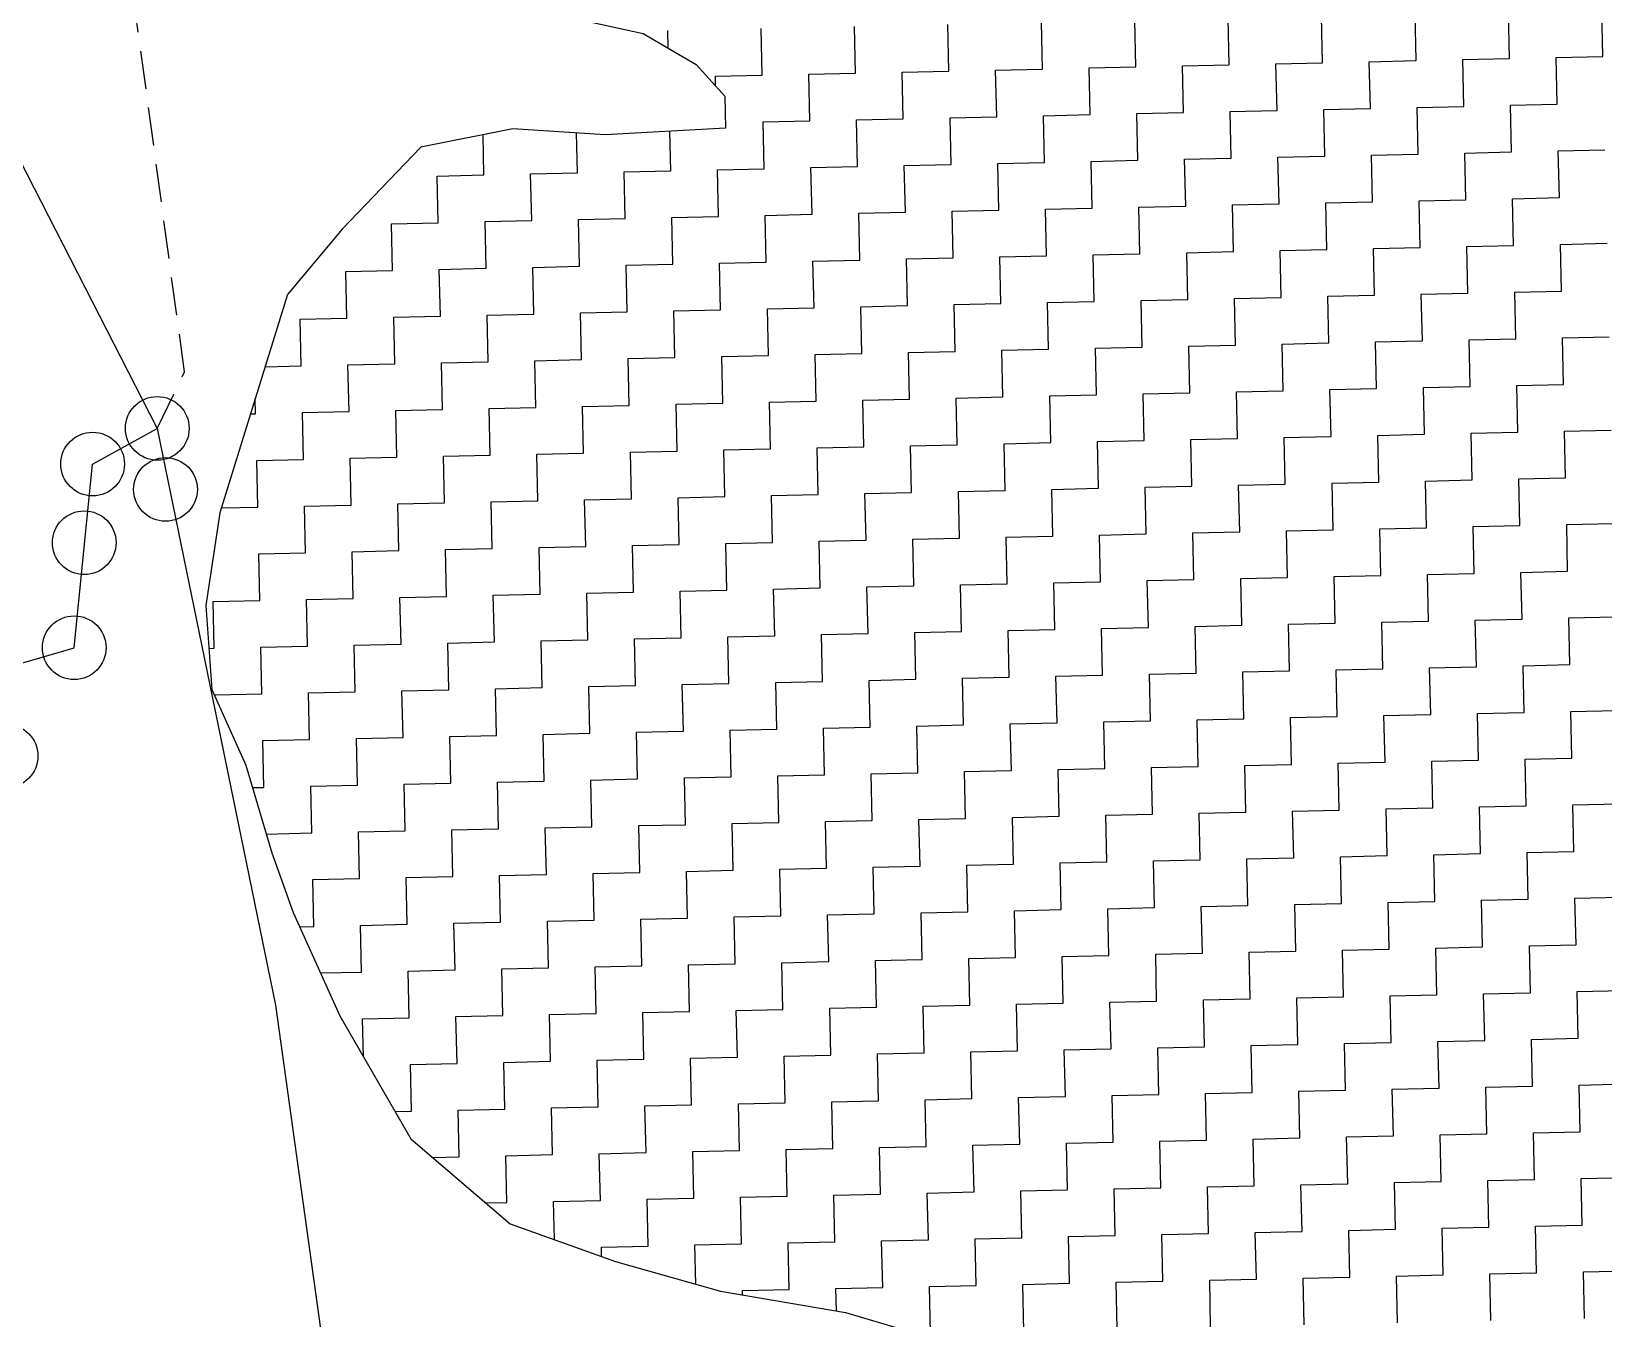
# Model space of a CAD drawing. Header units: metres. Extents: x 281463 to 283423, y 2096851 to 2099007.
# Drawn here: x 282361.3 to 282567.7, y 2097472.9 to 2097641.9 of the extents above; entities that cross this region are included whole.
import ezdxf

# ---------------------------------------------------------------- set-up
doc = ezdxf.new("R2010")
doc.units = ezdxf.units.M
doc.linetypes.add('DASHED', pattern=[0.75, 0.5, -0.25])
for name, color, linetype in [('LINE_FOOTPATH', 1, 'DASHED'), ('POLY_HATCH', 12, 'Continuous'), ('POLY_PARCEL', 6, 'Continuous')]:
    doc.layers.add(name, color=color, linetype=linetype)

msp = doc.modelspace()

# ---------------------------------------------------------------- linework, layer by layer
for centre in [(282377.83, 2097589.77), (282369.34, 2097585.08), (282378.91, 2097581.75), (282368.24, 2097574.75), (282366.93, 2097560.97), (282357.98, 2097546.74)]:
    msp.add_circle(centre, 4.18)
at = {"layer": 'LINE_FOOTPATH', "ltscale": 10}
for p, q in [((282381.4, 2097597.2), (282373.75, 2097653.52)), ((282377.83, 2097589.77), (282381.4, 2097597.2))]:
    msp.add_line(p, q, dxfattribs=at)
at = {"layer": 'POLY_HATCH'}
for p, q in [((282422.01, 2097645.9), (282441.62, 2097641.6)), ((282441.62, 2097641.6), (282448.57, 2097637.54)), ((282448.57, 2097637.54), (282452.35, 2097633.4)), ((282452.35, 2097633.4), (282452.45, 2097629.19)), ((282424.49, 2097629.09), (282412.42, 2097626.71)), ((282436.64, 2097628.31), (282424.49, 2097629.09)), ((282452.45, 2097629.19), (282436.64, 2097628.31)), ((282412.42, 2097626.71), (282402.11, 2097615.94)), ((282402.11, 2097615.94), (282394.92, 2097607.34)), ((282394.92, 2097607.34), (282386.06, 2097578.68)), ((282386.06, 2097578.68), (282384.22, 2097566.52)), ((282384.22, 2097566.52), (282385, 2097555.46)), ((282385, 2097555.46), (282389.44, 2097545.55)), ((282389.44, 2097545.55), (282392.86, 2097534.03)), ((282392.86, 2097534.03), (282395.67, 2097526.18)), ((282395.67, 2097526.18), (282401.78, 2097512.61)), ((282401.78, 2097512.61), (282411.11, 2097496.48)), ((282411.11, 2097496.48), (282424.16, 2097485.34)), ((282424.16, 2097485.34), (282437.98, 2097480.38)), ((282437.98, 2097480.38), (282451.78, 2097476.47)), ((282451.78, 2097476.47), (282468.19, 2097473.67)), ((282468.19, 2097473.67), (282481.47, 2097469.75))]:
    msp.add_line(p, q, dxfattribs=at)
at = {"layer": 'POLY_HATCH', "linetype": 'Continuous'}
for p, q in [((282506.3, 2097637.23), (282506.16, 2097643.36)), ((282518.57, 2097637.5), (282518.43, 2097643.63)), ((282530.83, 2097637.77), (282530.69, 2097643.91)), ((282543.1, 2097638.05), (282542.96, 2097644.18)), ((282555.36, 2097638.32), (282555.23, 2097644.45)), ((282567.63, 2097638.6), (282567.49, 2097644.73)), ((282444.89, 2097639.69), (282444.84, 2097641.99)), ((282457.24, 2097636.13), (282457.1, 2097642.26)), ((282469.51, 2097636.4), (282469.37, 2097642.54)), ((282481.77, 2097636.68), (282481.63, 2097642.81)), ((282494.04, 2097636.95), (282493.9, 2097643.08)), ((282500.17, 2097637.09), (282506.3, 2097637.23)), ((282512.43, 2097637.36), (282518.57, 2097637.5)), ((282512.57, 2097631.23), (282512.43, 2097637.36)), ((282524.7, 2097637.64), (282530.83, 2097637.77)), ((282524.84, 2097631.5), (282524.7, 2097637.64)), ((282536.96, 2097637.91), (282543.1, 2097638.05)), ((282537.1, 2097631.78), (282536.96, 2097637.91)), ((282549.23, 2097638.18), (282555.36, 2097638.32)), ((282549.37, 2097632.05), (282549.23, 2097638.18)), ((282561.49, 2097638.46), (282567.63, 2097638.6)), ((282561.63, 2097632.33), (282561.49, 2097638.46)), ((282451.11, 2097635.99), (282457.24, 2097636.13)), ((282451.14, 2097634.73), (282451.11, 2097635.99)), ((282463.37, 2097636.27), (282469.51, 2097636.4)), ((282463.51, 2097630.13), (282463.37, 2097636.27)), ((282475.64, 2097636.54), (282481.77, 2097636.68)), ((282475.78, 2097630.41), (282475.64, 2097636.54)), ((282487.9, 2097636.81), (282494.04, 2097636.95)), ((282488.04, 2097630.68), (282487.9, 2097636.81)), ((282500.31, 2097630.96), (282500.17, 2097637.09)), ((282494.17, 2097630.82), (282500.31, 2097630.96)), ((282506.44, 2097631.09), (282512.57, 2097631.23)), ((282506.58, 2097624.96), (282506.44, 2097631.09)), ((282518.7, 2097631.37), (282524.84, 2097631.5)), ((282518.84, 2097625.23), (282518.7, 2097631.37)), ((282530.97, 2097631.64), (282537.1, 2097631.78)), ((282531.11, 2097625.51), (282530.97, 2097631.64)), ((282543.23, 2097631.91), (282549.37, 2097632.05)), ((282543.37, 2097625.78), (282543.23, 2097631.91)), ((282555.5, 2097632.19), (282561.63, 2097632.33)), ((282555.64, 2097626.06), (282555.5, 2097632.19)), ((282457.38, 2097630), (282463.51, 2097630.13)), ((282457.52, 2097623.86), (282457.38, 2097630)), ((282469.64, 2097630.27), (282475.78, 2097630.41)), ((282469.78, 2097624.14), (282469.64, 2097630.27)), ((282481.91, 2097630.54), (282488.04, 2097630.68)), ((282482.05, 2097624.41), (282481.91, 2097630.54)), ((282494.31, 2097624.69), (282494.17, 2097630.82)), ((282420.72, 2097623.04), (282420.6, 2097628.32)), ((282432.99, 2097623.32), (282432.87, 2097628.55)), ((282445.25, 2097623.59), (282445.13, 2097628.78)), ((282500.44, 2097624.82), (282506.58, 2097624.96)), ((282500.58, 2097618.69), (282500.44, 2097624.82)), ((282512.71, 2097625.1), (282518.84, 2097625.23)), ((282512.85, 2097618.96), (282512.71, 2097625.1)), ((282524.97, 2097625.37), (282531.11, 2097625.51)), ((282525.11, 2097619.24), (282524.97, 2097625.37)), ((282537.24, 2097625.65), (282543.37, 2097625.78)), ((282537.38, 2097619.51), (282537.24, 2097625.65)), ((282549.5, 2097625.92), (282555.64, 2097626.06)), ((282549.64, 2097619.79), (282549.5, 2097625.92)), ((282561.77, 2097626.19), (282567.9, 2097626.33)), ((282561.91, 2097620.06), (282561.77, 2097626.19)), ((282414.59, 2097622.9), (282420.72, 2097623.04)), ((282414.72, 2097616.77), (282414.59, 2097622.9)), ((282426.85, 2097623.18), (282432.99, 2097623.32)), ((282426.99, 2097617.05), (282426.85, 2097623.18)), ((282439.12, 2097623.45), (282445.25, 2097623.59)), ((282439.26, 2097617.32), (282439.12, 2097623.45)), ((282451.38, 2097623.73), (282457.52, 2097623.86)), ((282451.52, 2097617.59), (282451.38, 2097623.73)), ((282463.65, 2097624), (282469.78, 2097624.14)), ((282463.79, 2097617.87), (282463.65, 2097624)), ((282475.91, 2097624.27), (282482.05, 2097624.41)), ((282476.05, 2097618.14), (282475.91, 2097624.27)), ((282488.18, 2097624.55), (282494.31, 2097624.69)), ((282488.32, 2097618.42), (282488.18, 2097624.55)), ((282494.45, 2097618.55), (282500.58, 2097618.69)), ((282506.71, 2097618.83), (282512.85, 2097618.96)), ((282506.85, 2097612.69), (282506.71, 2097618.83)), ((282518.98, 2097619.1), (282525.11, 2097619.24)), ((282519.12, 2097612.97), (282518.98, 2097619.1)), ((282531.24, 2097619.38), (282537.38, 2097619.51)), ((282531.38, 2097613.24), (282531.24, 2097619.38)), ((282543.51, 2097619.65), (282549.64, 2097619.79)), ((282543.65, 2097613.52), (282543.51, 2097619.65)), ((282555.77, 2097619.92), (282561.91, 2097620.06)), ((282555.91, 2097613.79), (282555.77, 2097619.92)), ((282408.59, 2097616.63), (282414.72, 2097616.77)), ((282408.73, 2097610.5), (282408.59, 2097616.63)), ((282420.86, 2097616.91), (282426.99, 2097617.05)), ((282420.99, 2097610.78), (282420.86, 2097616.91)), ((282433.12, 2097617.18), (282439.26, 2097617.32)), ((282433.26, 2097611.05), (282433.12, 2097617.18)), ((282445.39, 2097617.46), (282451.52, 2097617.59)), ((282445.52, 2097611.32), (282445.39, 2097617.46)), ((282457.65, 2097617.73), (282463.79, 2097617.87)), ((282457.79, 2097611.6), (282457.65, 2097617.73)), ((282469.92, 2097618.01), (282476.05, 2097618.14)), ((282470.05, 2097611.87), (282469.92, 2097618.01)), ((282482.18, 2097618.28), (282488.32, 2097618.42)), ((282482.32, 2097612.15), (282482.18, 2097618.28)), ((282494.58, 2097612.42), (282494.45, 2097618.55)), ((282488.45, 2097612.28), (282494.58, 2097612.42)), ((282500.72, 2097612.56), (282506.85, 2097612.69)), ((282500.85, 2097606.43), (282500.72, 2097612.56)), ((282512.98, 2097612.83), (282519.12, 2097612.97)), ((282513.12, 2097606.7), (282512.98, 2097612.83)), ((282525.25, 2097613.11), (282531.38, 2097613.24)), ((282525.38, 2097606.97), (282525.25, 2097613.11)), ((282537.51, 2097613.38), (282543.65, 2097613.52)), ((282537.65, 2097607.25), (282537.51, 2097613.38)), ((282549.78, 2097613.65), (282555.91, 2097613.79)), ((282549.91, 2097607.52), (282549.78, 2097613.65)), ((282562.04, 2097613.93), (282568.18, 2097614.07)), ((282562.18, 2097607.8), (282562.04, 2097613.93)), ((282402.6, 2097610.37), (282408.73, 2097610.5)), ((282402.73, 2097604.23), (282402.6, 2097610.37)), ((282414.86, 2097610.64), (282420.99, 2097610.78)), ((282415, 2097604.51), (282414.86, 2097610.64)), ((282427.13, 2097610.91), (282433.26, 2097611.05)), ((282427.26, 2097604.78), (282427.13, 2097610.91)), ((282439.39, 2097611.19), (282445.52, 2097611.32)), ((282439.53, 2097605.06), (282439.39, 2097611.19)), ((282451.66, 2097611.46), (282457.79, 2097611.6)), ((282451.79, 2097605.33), (282451.66, 2097611.46)), ((282463.92, 2097611.74), (282470.05, 2097611.87)), ((282464.06, 2097605.6), (282463.92, 2097611.74)), ((282476.19, 2097612.01), (282482.32, 2097612.15)), ((282476.32, 2097605.88), (282476.19, 2097612.01)), ((282488.59, 2097606.15), (282488.45, 2097612.28)), ((282494.72, 2097606.29), (282500.85, 2097606.43)), ((282494.86, 2097600.16), (282494.72, 2097606.29)), ((282506.99, 2097606.56), (282513.12, 2097606.7)), ((282507.12, 2097600.43), (282506.99, 2097606.56)), ((282519.25, 2097606.84), (282525.38, 2097606.97)), ((282519.39, 2097600.7), (282519.25, 2097606.84)), ((282531.52, 2097607.11), (282537.65, 2097607.25)), ((282531.65, 2097600.98), (282531.52, 2097607.11)), ((282543.78, 2097607.38), (282549.91, 2097607.52)), ((282543.92, 2097601.25), (282543.78, 2097607.38)), ((282556.05, 2097607.66), (282562.18, 2097607.8)), ((282556.18, 2097601.53), (282556.05, 2097607.66)), ((282396.6, 2097604.1), (282402.73, 2097604.23)), ((282408.87, 2097604.37), (282415, 2097604.51)), ((282409, 2097598.24), (282408.87, 2097604.37)), ((282421.13, 2097604.64), (282427.26, 2097604.78)), ((282421.27, 2097598.51), (282421.13, 2097604.64)), ((282433.4, 2097604.92), (282439.53, 2097605.06)), ((282433.53, 2097598.79), (282433.4, 2097604.92)), ((282445.66, 2097605.19), (282451.79, 2097605.33)), ((282445.8, 2097599.06), (282445.66, 2097605.19)), ((282457.93, 2097605.47), (282464.06, 2097605.6)), ((282458.06, 2097599.33), (282457.93, 2097605.47)), ((282470.19, 2097605.74), (282476.32, 2097605.88)), ((282470.33, 2097599.61), (282470.19, 2097605.74)), ((282482.46, 2097606.01), (282488.59, 2097606.15)), ((282482.59, 2097599.88), (282482.46, 2097606.01)), ((282396.74, 2097597.96), (282396.6, 2097604.1)), ((282488.73, 2097600.02), (282494.86, 2097600.16)), ((282488.86, 2097593.89), (282488.73, 2097600.02)), ((282500.99, 2097600.29), (282507.12, 2097600.43)), ((282501.13, 2097594.16), (282500.99, 2097600.29)), ((282513.26, 2097600.57), (282519.39, 2097600.7)), ((282513.39, 2097594.43), (282513.26, 2097600.57)), ((282525.52, 2097600.84), (282531.65, 2097600.98)), ((282525.66, 2097594.71), (282525.52, 2097600.84)), ((282537.79, 2097601.12), (282543.92, 2097601.25)), ((282537.92, 2097594.98), (282537.79, 2097601.12)), ((282550.05, 2097601.39), (282556.18, 2097601.53)), ((282550.19, 2097595.26), (282550.05, 2097601.39)), ((282562.32, 2097601.66), (282568.45, 2097601.8)), ((282562.45, 2097595.53), (282562.32, 2097601.66)), ((282391.99, 2097597.86), (282396.74, 2097597.96)), ((282402.87, 2097598.1), (282409, 2097598.24)), ((282403.01, 2097591.97), (282402.87, 2097598.1)), ((282415.14, 2097598.37), (282421.27, 2097598.51)), ((282415.27, 2097592.24), (282415.14, 2097598.37)), ((282427.4, 2097598.65), (282433.53, 2097598.79)), ((282427.54, 2097592.52), (282427.4, 2097598.65)), ((282439.67, 2097598.92), (282445.8, 2097599.06)), ((282439.8, 2097592.79), (282439.67, 2097598.92)), ((282451.93, 2097599.2), (282458.06, 2097599.33)), ((282452.07, 2097593.06), (282451.93, 2097599.2)), ((282464.2, 2097599.47), (282470.33, 2097599.61)), ((282464.33, 2097593.34), (282464.2, 2097599.47)), ((282476.46, 2097599.74), (282482.59, 2097599.88)), ((282476.6, 2097593.61), (282476.46, 2097599.74)), ((282482.73, 2097593.75), (282488.86, 2097593.89)), ((282495, 2097594.02), (282501.13, 2097594.16)), ((282495.13, 2097587.89), (282495, 2097594.02)), ((282507.26, 2097594.3), (282513.39, 2097594.43)), ((282507.4, 2097588.16), (282507.26, 2097594.3)), ((282519.53, 2097594.57), (282525.66, 2097594.71)), ((282519.66, 2097588.44), (282519.53, 2097594.57)), ((282531.79, 2097594.85), (282537.92, 2097594.98)), ((282531.93, 2097588.71), (282531.79, 2097594.85)), ((282544.06, 2097595.12), (282550.19, 2097595.26)), ((282544.19, 2097588.99), (282544.06, 2097595.12)), ((282556.32, 2097595.39), (282562.45, 2097595.53)), ((282556.46, 2097589.26), (282556.32, 2097595.39)), ((282390.74, 2097591.69), (282390.7, 2097593.69)), ((282396.88, 2097591.83), (282403.01, 2097591.97)), ((282397.01, 2097585.7), (282396.88, 2097591.83)), ((282409.14, 2097592.1), (282415.27, 2097592.24)), ((282409.28, 2097585.97), (282409.14, 2097592.1)), ((282421.41, 2097592.38), (282427.54, 2097592.52)), ((282421.54, 2097586.25), (282421.41, 2097592.38)), ((282433.67, 2097592.65), (282439.8, 2097592.79)), ((282433.81, 2097586.52), (282433.67, 2097592.65)), ((282445.94, 2097592.93), (282452.07, 2097593.06)), ((282446.07, 2097586.79), (282445.94, 2097592.93)), ((282458.2, 2097593.2), (282464.33, 2097593.34)), ((282458.34, 2097587.07), (282458.2, 2097593.2)), ((282470.47, 2097593.48), (282476.6, 2097593.61)), ((282470.6, 2097587.34), (282470.47, 2097593.48)), ((282482.87, 2097587.62), (282482.73, 2097593.75)), ((282390.08, 2097591.68), (282390.74, 2097591.69)), ((282476.74, 2097587.48), (282482.87, 2097587.62)), ((282489, 2097587.75), (282495.13, 2097587.89)), ((282489.14, 2097581.62), (282489, 2097587.75)), ((282501.27, 2097588.03), (282507.4, 2097588.16)), ((282501.4, 2097581.9), (282501.27, 2097588.03)), ((282513.53, 2097588.3), (282519.66, 2097588.44)), ((282513.67, 2097582.17), (282513.53, 2097588.3)), ((282525.8, 2097588.58), (282531.93, 2097588.71)), ((282525.93, 2097582.44), (282525.8, 2097588.58)), ((282538.06, 2097588.85), (282544.19, 2097588.99)), ((282538.2, 2097582.72), (282538.06, 2097588.85)), ((282550.33, 2097589.12), (282556.46, 2097589.26)), ((282550.46, 2097582.99), (282550.33, 2097589.12)), ((282562.59, 2097589.4), (282568.72, 2097589.54)), ((282562.73, 2097583.27), (282562.59, 2097589.4)), ((282390.88, 2097585.56), (282397.01, 2097585.7)), ((282391.02, 2097579.43), (282390.88, 2097585.56)), ((282403.15, 2097585.84), (282409.28, 2097585.97)), ((282403.28, 2097579.7), (282403.15, 2097585.84)), ((282415.41, 2097586.11), (282421.54, 2097586.25)), ((282415.55, 2097579.98), (282415.41, 2097586.11)), ((282427.68, 2097586.38), (282433.81, 2097586.52)), ((282427.81, 2097580.25), (282427.68, 2097586.38)), ((282439.94, 2097586.66), (282446.07, 2097586.79)), ((282440.08, 2097580.52), (282439.94, 2097586.66)), ((282452.21, 2097586.93), (282458.34, 2097587.07)), ((282452.34, 2097580.8), (282452.21, 2097586.93)), ((282464.47, 2097587.21), (282470.6, 2097587.34)), ((282464.61, 2097581.07), (282464.47, 2097587.21)), ((282476.87, 2097581.35), (282476.74, 2097587.48)), ((282483.01, 2097581.48), (282489.14, 2097581.62)), ((282483.14, 2097575.35), (282483.01, 2097581.48)), ((282495.27, 2097581.76), (282501.4, 2097581.9)), ((282495.41, 2097575.63), (282495.27, 2097581.76)), ((282507.54, 2097582.03), (282513.67, 2097582.17)), ((282507.67, 2097575.9), (282507.54, 2097582.03)), ((282519.8, 2097582.31), (282525.93, 2097582.44)), ((282519.94, 2097576.17), (282519.8, 2097582.31)), ((282532.07, 2097582.58), (282538.2, 2097582.72)), ((282532.2, 2097576.45), (282532.07, 2097582.58)), ((282544.33, 2097582.85), (282550.46, 2097582.99)), ((282544.47, 2097576.72), (282544.33, 2097582.85)), ((282556.6, 2097583.13), (282562.73, 2097583.27)), ((282556.73, 2097577), (282556.6, 2097583.13)), ((282386.26, 2097579.32), (282391.02, 2097579.43)), ((282397.15, 2097579.57), (282403.28, 2097579.7)), ((282397.29, 2097573.43), (282397.15, 2097579.57)), ((282409.41, 2097579.84), (282415.55, 2097579.98)), ((282409.55, 2097573.71), (282409.41, 2097579.84)), ((282421.68, 2097580.11), (282427.81, 2097580.25)), ((282421.82, 2097573.98), (282421.68, 2097580.11)), ((282433.94, 2097580.39), (282440.08, 2097580.52)), ((282434.08, 2097574.26), (282433.94, 2097580.39)), ((282446.21, 2097580.66), (282452.34, 2097580.8)), ((282446.35, 2097574.53), (282446.21, 2097580.66)), ((282458.47, 2097580.94), (282464.61, 2097581.07)), ((282458.61, 2097574.8), (282458.47, 2097580.94)), ((282470.74, 2097581.21), (282476.87, 2097581.35)), ((282470.88, 2097575.08), (282470.74, 2097581.21)), ((282477.01, 2097575.21), (282483.14, 2097575.35)), ((282477.15, 2097569.08), (282477.01, 2097575.21)), ((282489.27, 2097575.49), (282495.41, 2097575.63)), ((282489.41, 2097569.36), (282489.27, 2097575.49)), ((282501.54, 2097575.76), (282507.67, 2097575.9)), ((282501.68, 2097569.63), (282501.54, 2097575.76)), ((282513.8, 2097576.04), (282519.94, 2097576.17)), ((282513.94, 2097569.9), (282513.8, 2097576.04)), ((282526.07, 2097576.31), (282532.2, 2097576.45)), ((282526.21, 2097570.18), (282526.07, 2097576.31)), ((282538.33, 2097576.58), (282544.47, 2097576.72)), ((282538.47, 2097570.45), (282538.33, 2097576.58)), ((282550.6, 2097576.86), (282556.73, 2097577)), ((282550.74, 2097570.73), (282550.6, 2097576.86)), ((282562.87, 2097577.13), (282569, 2097577.27)), ((282563, 2097571), (282562.87, 2097577.13)), ((282391.15, 2097573.3), (282397.29, 2097573.43)), ((282391.29, 2097567.16), (282391.15, 2097573.3)), ((282403.42, 2097573.57), (282409.55, 2097573.71)), ((282403.56, 2097567.44), (282403.42, 2097573.57)), ((282415.68, 2097573.84), (282421.82, 2097573.98)), ((282415.82, 2097567.71), (282415.68, 2097573.84)), ((282427.95, 2097574.12), (282434.08, 2097574.26)), ((282428.09, 2097567.99), (282427.95, 2097574.12)), ((282440.21, 2097574.39), (282446.35, 2097574.53)), ((282440.35, 2097568.26), (282440.21, 2097574.39)), ((282452.48, 2097574.67), (282458.61, 2097574.8)), ((282452.62, 2097568.53), (282452.48, 2097574.67)), ((282464.74, 2097574.94), (282470.88, 2097575.08)), ((282464.88, 2097568.81), (282464.74, 2097574.94)), ((282471.01, 2097568.94), (282477.15, 2097569.08)), ((282483.28, 2097569.22), (282489.41, 2097569.36)), ((282483.42, 2097563.09), (282483.28, 2097569.22)), ((282495.54, 2097569.49), (282501.68, 2097569.63)), ((282495.68, 2097563.36), (282495.54, 2097569.49)), ((282507.81, 2097569.77), (282513.94, 2097569.9)), ((282507.95, 2097563.63), (282507.81, 2097569.77)), ((282520.07, 2097570.04), (282526.21, 2097570.18)), ((282520.21, 2097563.91), (282520.07, 2097570.04)), ((282532.34, 2097570.32), (282538.47, 2097570.45)), ((282532.48, 2097564.18), (282532.34, 2097570.32)), ((282544.6, 2097570.59), (282550.74, 2097570.73)), ((282544.74, 2097564.46), (282544.6, 2097570.59)), ((282556.87, 2097570.86), (282563, 2097571)), ((282557.01, 2097564.73), (282556.87, 2097570.86)), ((282385.16, 2097567.03), (282391.29, 2097567.16)), ((282385.3, 2097560.89), (282385.16, 2097567.03)), ((282397.42, 2097567.3), (282403.56, 2097567.44)), ((282397.56, 2097561.17), (282397.42, 2097567.3)), ((282409.69, 2097567.57), (282415.82, 2097567.71)), ((282409.83, 2097561.44), (282409.69, 2097567.57)), ((282421.95, 2097567.85), (282428.09, 2097567.99)), ((282422.09, 2097561.72), (282421.95, 2097567.85)), ((282434.22, 2097568.12), (282440.35, 2097568.26)), ((282434.36, 2097561.99), (282434.22, 2097568.12)), ((282446.48, 2097568.4), (282452.62, 2097568.53)), ((282446.62, 2097562.26), (282446.48, 2097568.4)), ((282458.75, 2097568.67), (282464.88, 2097568.81)), ((282458.89, 2097562.54), (282458.75, 2097568.67)), ((282471.15, 2097562.81), (282471.01, 2097568.94)), ((282563.14, 2097564.87), (282569.27, 2097565.01)), ((282477.28, 2097562.95), (282483.42, 2097563.09)), ((282477.42, 2097556.82), (282477.28, 2097562.95)), ((282489.55, 2097563.22), (282495.68, 2097563.36)), ((282489.69, 2097557.09), (282489.55, 2097563.22)), ((282501.81, 2097563.5), (282507.95, 2097563.63)), ((282501.95, 2097557.37), (282501.81, 2097563.5)), ((282514.08, 2097563.77), (282520.21, 2097563.91)), ((282514.22, 2097557.64), (282514.08, 2097563.77)), ((282526.34, 2097564.05), (282532.48, 2097564.18)), ((282526.48, 2097557.91), (282526.34, 2097564.05)), ((282538.61, 2097564.32), (282544.74, 2097564.46)), ((282538.75, 2097558.19), (282538.61, 2097564.32)), ((282550.87, 2097564.59), (282557.01, 2097564.73)), ((282551.01, 2097558.46), (282550.87, 2097564.59)), ((282563.28, 2097558.74), (282563.14, 2097564.87)), ((282384.62, 2097560.88), (282385.3, 2097560.89)), ((282391.43, 2097561.03), (282397.56, 2097561.17)), ((282391.57, 2097554.9), (282391.43, 2097561.03)), ((282403.69, 2097561.31), (282409.83, 2097561.44)), ((282403.83, 2097555.17), (282403.69, 2097561.31)), ((282415.96, 2097561.58), (282422.09, 2097561.72)), ((282416.1, 2097555.45), (282415.96, 2097561.58)), ((282428.22, 2097561.85), (282434.36, 2097561.99)), ((282428.36, 2097555.72), (282428.22, 2097561.85)), ((282440.49, 2097562.13), (282446.62, 2097562.26)), ((282440.63, 2097555.99), (282440.49, 2097562.13)), ((282452.75, 2097562.4), (282458.89, 2097562.54)), ((282452.89, 2097556.27), (282452.75, 2097562.4)), ((282465.02, 2097562.68), (282471.15, 2097562.81)), ((282465.16, 2097556.54), (282465.02, 2097562.68)), ((282557.14, 2097558.6), (282563.28, 2097558.74)), ((282471.29, 2097556.68), (282477.42, 2097556.82)), ((282471.43, 2097550.55), (282471.29, 2097556.68)), ((282483.55, 2097556.95), (282489.69, 2097557.09)), ((282483.69, 2097550.82), (282483.55, 2097556.95)), ((282495.82, 2097557.23), (282501.95, 2097557.37)), ((282495.96, 2097551.1), (282495.82, 2097557.23)), ((282508.08, 2097557.5), (282514.22, 2097557.64)), ((282508.22, 2097551.37), (282508.08, 2097557.5)), ((282520.35, 2097557.78), (282526.48, 2097557.91)), ((282520.49, 2097551.64), (282520.35, 2097557.78)), ((282532.61, 2097558.05), (282538.75, 2097558.19)), ((282532.75, 2097551.92), (282532.61, 2097558.05)), ((282544.88, 2097558.32), (282551.01, 2097558.46)), ((282545.02, 2097552.19), (282544.88, 2097558.32)), ((282557.28, 2097552.47), (282557.14, 2097558.6)), ((282385.43, 2097554.76), (282391.57, 2097554.9)), ((282385.44, 2097554.48), (282385.43, 2097554.76)), ((282397.7, 2097555.04), (282403.83, 2097555.17)), ((282397.83, 2097548.9), (282397.7, 2097555.04)), ((282409.96, 2097555.31), (282416.1, 2097555.45)), ((282410.1, 2097549.18), (282409.96, 2097555.31)), ((282422.23, 2097555.58), (282428.36, 2097555.72)), ((282422.36, 2097549.45), (282422.23, 2097555.58)), ((282434.49, 2097555.86), (282440.63, 2097555.99)), ((282434.63, 2097549.73), (282434.49, 2097555.86)), ((282446.76, 2097556.13), (282452.89, 2097556.27)), ((282446.9, 2097550), (282446.76, 2097556.13)), ((282459.02, 2097556.41), (282465.16, 2097556.54)), ((282459.16, 2097550.27), (282459.02, 2097556.41)), ((282563.41, 2097552.6), (282569.55, 2097552.74)), ((282563.55, 2097546.47), (282563.41, 2097552.6)), ((282465.29, 2097550.41), (282471.43, 2097550.55)), ((282477.56, 2097550.68), (282483.69, 2097550.82)), ((282477.69, 2097544.55), (282477.56, 2097550.68)), ((282489.82, 2097550.96), (282495.96, 2097551.1)), ((282489.96, 2097544.83), (282489.82, 2097550.96)), ((282502.09, 2097551.23), (282508.22, 2097551.37)), ((282502.22, 2097545.1), (282502.09, 2097551.23)), ((282514.35, 2097551.51), (282520.49, 2097551.64)), ((282514.49, 2097545.37), (282514.35, 2097551.51)), ((282526.62, 2097551.78), (282532.75, 2097551.92)), ((282526.76, 2097545.65), (282526.62, 2097551.78)), ((282538.88, 2097552.05), (282545.02, 2097552.19)), ((282539.02, 2097545.92), (282538.88, 2097552.05)), ((282551.15, 2097552.33), (282557.28, 2097552.47)), ((282551.29, 2097546.2), (282551.15, 2097552.33)), ((282391.7, 2097548.77), (282397.83, 2097548.9)), ((282391.84, 2097542.63), (282391.7, 2097548.77)), ((282403.97, 2097549.04), (282410.1, 2097549.18)), ((282404.1, 2097542.91), (282403.97, 2097549.04)), ((282416.23, 2097549.31), (282422.36, 2097549.45)), ((282416.37, 2097543.18), (282416.23, 2097549.31)), ((282428.5, 2097549.59), (282434.63, 2097549.73)), ((282428.63, 2097543.46), (282428.5, 2097549.59)), ((282440.76, 2097549.86), (282446.9, 2097550)), ((282440.9, 2097543.73), (282440.76, 2097549.86)), ((282453.03, 2097550.14), (282459.16, 2097550.27)), ((282453.16, 2097544), (282453.03, 2097550.14)), ((282465.43, 2097544.28), (282465.29, 2097550.41)), ((282557.42, 2097546.33), (282563.55, 2097546.47)), ((282557.55, 2097540.2), (282557.42, 2097546.33)), ((282459.3, 2097544.14), (282465.43, 2097544.28)), ((282471.56, 2097544.41), (282477.69, 2097544.55)), ((282471.7, 2097538.28), (282471.56, 2097544.41)), ((282483.83, 2097544.69), (282489.96, 2097544.83)), ((282483.96, 2097538.56), (282483.83, 2097544.69)), ((282496.09, 2097544.96), (282502.22, 2097545.1)), ((282496.23, 2097538.83), (282496.09, 2097544.96)), ((282508.36, 2097545.24), (282514.49, 2097545.37)), ((282508.49, 2097539.1), (282508.36, 2097545.24)), ((282520.62, 2097545.51), (282526.76, 2097545.65)), ((282520.76, 2097539.38), (282520.62, 2097545.51)), ((282532.89, 2097545.79), (282539.02, 2097545.92)), ((282533.02, 2097539.65), (282532.89, 2097545.79)), ((282545.15, 2097546.06), (282551.29, 2097546.2)), ((282545.29, 2097539.93), (282545.15, 2097546.06)), ((282390.32, 2097542.6), (282391.84, 2097542.63)), ((282397.97, 2097542.77), (282404.1, 2097542.91)), ((282398.11, 2097536.64), (282397.97, 2097542.77)), ((282410.24, 2097543.04), (282416.37, 2097543.18)), ((282410.37, 2097536.91), (282410.24, 2097543.04)), ((282422.5, 2097543.32), (282428.63, 2097543.46)), ((282422.64, 2097537.19), (282422.5, 2097543.32)), ((282434.77, 2097543.59), (282440.9, 2097543.73)), ((282434.9, 2097537.46), (282434.77, 2097543.59)), ((282447.03, 2097543.87), (282453.16, 2097544)), ((282447.17, 2097537.73), (282447.03, 2097543.87)), ((282459.43, 2097538.01), (282459.3, 2097544.14)), ((282551.42, 2097540.06), (282557.55, 2097540.2)), ((282563.69, 2097540.34), (282569.82, 2097540.47)), ((282563.82, 2097534.21), (282563.69, 2097540.34)), ((282465.57, 2097538.15), (282471.7, 2097538.28)), ((282465.7, 2097532.01), (282465.57, 2097538.15)), ((282477.83, 2097538.42), (282483.96, 2097538.56)), ((282477.97, 2097532.29), (282477.83, 2097538.42)), ((282490.1, 2097538.69), (282496.23, 2097538.83)), ((282490.23, 2097532.56), (282490.1, 2097538.69)), ((282502.36, 2097538.97), (282508.49, 2097539.1)), ((282502.5, 2097532.83), (282502.36, 2097538.97)), ((282514.63, 2097539.24), (282520.76, 2097539.38)), ((282514.76, 2097533.11), (282514.63, 2097539.24)), ((282526.89, 2097539.52), (282533.02, 2097539.65)), ((282527.03, 2097533.38), (282526.89, 2097539.52)), ((282539.16, 2097539.79), (282545.29, 2097539.93)), ((282539.29, 2097533.66), (282539.16, 2097539.79)), ((282551.56, 2097533.93), (282551.42, 2097540.06)), ((282392.13, 2097536.5), (282398.11, 2097536.64)), ((282404.24, 2097536.77), (282410.37, 2097536.91)), ((282404.38, 2097530.64), (282404.24, 2097536.77)), ((282416.51, 2097537.05), (282422.64, 2097537.19)), ((282416.64, 2097530.92), (282416.51, 2097537.05)), ((282428.77, 2097537.32), (282434.9, 2097537.46)), ((282428.91, 2097531.19), (282428.77, 2097537.32)), ((282441.04, 2097537.6), (282447.17, 2097537.73)), ((282441.17, 2097531.46), (282441.04, 2097537.6)), ((282453.3, 2097537.87), (282459.43, 2097538.01)), ((282453.44, 2097531.74), (282453.3, 2097537.87)), ((282545.43, 2097533.79), (282551.56, 2097533.93)), ((282557.69, 2097534.07), (282563.82, 2097534.21)), ((282557.83, 2097527.94), (282557.69, 2097534.07)), ((282459.57, 2097531.88), (282465.7, 2097532.01)), ((282459.71, 2097525.74), (282459.57, 2097531.88)), ((282471.84, 2097532.15), (282477.97, 2097532.29)), ((282471.97, 2097526.02), (282471.84, 2097532.15)), ((282484.1, 2097532.42), (282490.23, 2097532.56)), ((282484.24, 2097526.29), (282484.1, 2097532.42)), ((282496.37, 2097532.7), (282502.5, 2097532.83)), ((282496.5, 2097526.57), (282496.37, 2097532.7)), ((282508.63, 2097532.97), (282514.76, 2097533.11)), ((282508.77, 2097526.84), (282508.63, 2097532.97)), ((282520.9, 2097533.25), (282527.03, 2097533.38)), ((282521.03, 2097527.11), (282520.9, 2097533.25)), ((282533.16, 2097533.52), (282539.29, 2097533.66)), ((282533.3, 2097527.39), (282533.16, 2097533.52)), ((282545.56, 2097527.66), (282545.43, 2097533.79)), ((282398.25, 2097530.51), (282404.38, 2097530.64)), ((282398.38, 2097524.37), (282398.25, 2097530.51)), ((282410.51, 2097530.78), (282416.64, 2097530.92)), ((282410.65, 2097524.65), (282410.51, 2097530.78)), ((282422.78, 2097531.05), (282428.91, 2097531.19)), ((282422.91, 2097524.92), (282422.78, 2097531.05)), ((282435.04, 2097531.33), (282441.17, 2097531.46)), ((282435.18, 2097525.2), (282435.04, 2097531.33)), ((282447.31, 2097531.6), (282453.44, 2097531.74)), ((282447.44, 2097525.47), (282447.31, 2097531.6)), ((282551.7, 2097527.8), (282557.83, 2097527.94)), ((282551.83, 2097521.67), (282551.7, 2097527.8)), ((282563.96, 2097528.07), (282570.09, 2097528.21)), ((282564.1, 2097521.94), (282563.96, 2097528.07)), ((282453.58, 2097525.61), (282459.71, 2097525.74)), ((282465.84, 2097525.88), (282471.97, 2097526.02)), ((282465.98, 2097519.75), (282465.84, 2097525.88)), ((282478.11, 2097526.15), (282484.24, 2097526.29)), ((282478.24, 2097520.02), (282478.11, 2097526.15)), ((282490.37, 2097526.43), (282496.5, 2097526.57)), ((282490.51, 2097520.3), (282490.37, 2097526.43)), ((282502.64, 2097526.7), (282508.77, 2097526.84)), ((282502.77, 2097520.57), (282502.64, 2097526.7)), ((282514.9, 2097526.98), (282521.03, 2097527.11)), ((282515.04, 2097520.84), (282514.9, 2097526.98)), ((282527.17, 2097527.25), (282533.3, 2097527.39)), ((282527.3, 2097521.12), (282527.17, 2097527.25)), ((282539.43, 2097527.52), (282545.56, 2097527.66)), ((282539.57, 2097521.39), (282539.43, 2097527.52)), ((282396.51, 2097524.33), (282398.38, 2097524.37)), ((282404.52, 2097524.51), (282410.65, 2097524.65)), ((282404.65, 2097518.38), (282404.52, 2097524.51)), ((282416.78, 2097524.78), (282422.91, 2097524.92)), ((282416.92, 2097518.65), (282416.78, 2097524.78)), ((282429.05, 2097525.06), (282435.18, 2097525.2)), ((282429.18, 2097518.93), (282429.05, 2097525.06)), ((282441.31, 2097525.33), (282447.44, 2097525.47)), ((282441.45, 2097519.2), (282441.31, 2097525.33)), ((282453.71, 2097519.47), (282453.58, 2097525.61)), ((282545.7, 2097521.53), (282551.83, 2097521.67)), ((282557.97, 2097521.8), (282564.1, 2097521.94)), ((282558.1, 2097515.67), (282557.97, 2097521.8)), ((282459.85, 2097519.61), (282465.98, 2097519.75)), ((282459.98, 2097513.48), (282459.85, 2097519.61)), ((282472.11, 2097519.88), (282478.24, 2097520.02)), ((282472.25, 2097513.75), (282472.11, 2097519.88)), ((282484.38, 2097520.16), (282490.51, 2097520.3)), ((282484.51, 2097514.03), (282484.38, 2097520.16)), ((282496.64, 2097520.43), (282502.77, 2097520.57)), ((282496.78, 2097514.3), (282496.64, 2097520.43)), ((282508.91, 2097520.71), (282515.04, 2097520.84)), ((282509.04, 2097514.57), (282508.91, 2097520.71)), ((282521.17, 2097520.98), (282527.3, 2097521.12)), ((282521.31, 2097514.85), (282521.17, 2097520.98)), ((282533.44, 2097521.26), (282539.57, 2097521.39)), ((282533.57, 2097515.12), (282533.44, 2097521.26)), ((282545.84, 2097515.4), (282545.7, 2097521.53)), ((282399.24, 2097518.26), (282404.65, 2097518.38)), ((282410.79, 2097518.51), (282416.92, 2097518.65)), ((282410.92, 2097512.38), (282410.79, 2097518.51)), ((282423.05, 2097518.79), (282429.18, 2097518.93)), ((282423.19, 2097512.66), (282423.05, 2097518.79)), ((282435.32, 2097519.06), (282441.45, 2097519.2)), ((282435.45, 2097512.93), (282435.32, 2097519.06)), ((282447.58, 2097519.34), (282453.71, 2097519.47)), ((282447.72, 2097513.2), (282447.58, 2097519.34)), ((282539.71, 2097515.26), (282545.84, 2097515.4)), ((282551.97, 2097515.53), (282558.1, 2097515.67)), ((282552.11, 2097509.4), (282551.97, 2097515.53)), ((282564.24, 2097515.81), (282570.37, 2097515.94)), ((282564.37, 2097509.68), (282564.24, 2097515.81)), ((282453.85, 2097513.34), (282459.98, 2097513.48)), ((282453.99, 2097507.21), (282453.85, 2097513.34)), ((282466.11, 2097513.62), (282472.25, 2097513.75)), ((282466.25, 2097507.48), (282466.11, 2097513.62)), ((282478.38, 2097513.89), (282484.51, 2097514.03)), ((282478.52, 2097507.76), (282478.38, 2097513.89)), ((282490.64, 2097514.16), (282496.78, 2097514.3)), ((282490.78, 2097508.03), (282490.64, 2097514.16)), ((282502.91, 2097514.44), (282509.04, 2097514.57)), ((282503.05, 2097508.3), (282502.91, 2097514.44)), ((282515.18, 2097514.71), (282521.31, 2097514.85)), ((282515.31, 2097508.58), (282515.18, 2097514.71)), ((282527.44, 2097514.99), (282533.57, 2097515.12)), ((282527.58, 2097508.85), (282527.44, 2097514.99)), ((282539.84, 2097509.13), (282539.71, 2097515.26)), ((282404.79, 2097512.24), (282410.92, 2097512.38)), ((282404.9, 2097507.21), (282404.79, 2097512.24)), ((282417.05, 2097512.52), (282423.19, 2097512.66)), ((282417.19, 2097506.39), (282417.05, 2097512.52)), ((282429.32, 2097512.79), (282435.45, 2097512.93)), ((282429.46, 2097506.66), (282429.32, 2097512.79)), ((282441.58, 2097513.07), (282447.72, 2097513.2)), ((282441.72, 2097506.93), (282441.58, 2097513.07)), ((282545.97, 2097509.26), (282552.11, 2097509.4)), ((282546.11, 2097503.13), (282545.97, 2097509.26)), ((282558.24, 2097509.54), (282564.37, 2097509.68)), ((282558.38, 2097503.41), (282558.24, 2097509.54)), ((282447.85, 2097507.07), (282453.99, 2097507.21)), ((282460.12, 2097507.35), (282466.25, 2097507.48)), ((282460.26, 2097501.21), (282460.12, 2097507.35)), ((282472.38, 2097507.62), (282478.52, 2097507.76)), ((282472.52, 2097501.49), (282472.38, 2097507.62)), ((282484.65, 2097507.89), (282490.78, 2097508.03)), ((282484.79, 2097501.76), (282484.65, 2097507.89)), ((282496.91, 2097508.17), (282503.05, 2097508.3)), ((282497.05, 2097502.04), (282496.91, 2097508.17)), ((282509.18, 2097508.44), (282515.31, 2097508.58)), ((282509.32, 2097502.31), (282509.18, 2097508.44)), ((282521.44, 2097508.72), (282527.58, 2097508.85)), ((282521.58, 2097502.58), (282521.44, 2097508.72)), ((282533.71, 2097508.99), (282539.84, 2097509.13)), ((282533.85, 2097502.86), (282533.71, 2097508.99)), ((282411.06, 2097506.25), (282417.19, 2097506.39)), ((282411.2, 2097500.12), (282411.06, 2097506.25)), ((282423.32, 2097506.52), (282429.46, 2097506.66)), ((282423.46, 2097500.39), (282423.32, 2097506.52)), ((282435.59, 2097506.8), (282441.72, 2097506.93)), ((282435.73, 2097500.66), (282435.59, 2097506.8)), ((282447.99, 2097500.94), (282447.85, 2097507.07)), ((282539.98, 2097502.99), (282546.11, 2097503.13)), ((282540.12, 2097496.86), (282539.98, 2097502.99)), ((282552.24, 2097503.27), (282558.38, 2097503.41)), ((282552.38, 2097497.14), (282552.24, 2097503.27)), ((282564.51, 2097503.54), (282570.64, 2097503.68)), ((282564.65, 2097497.41), (282564.51, 2097503.54)), ((282441.86, 2097500.8), (282447.99, 2097500.94)), ((282454.12, 2097501.08), (282460.26, 2097501.21)), ((282454.26, 2097494.94), (282454.12, 2097501.08)), ((282466.39, 2097501.35), (282472.52, 2097501.49)), ((282466.53, 2097495.22), (282466.39, 2097501.35)), ((282478.65, 2097501.62), (282484.79, 2097501.76)), ((282478.79, 2097495.49), (282478.65, 2097501.62)), ((282490.92, 2097501.9), (282497.05, 2097502.04)), ((282491.06, 2097495.77), (282490.92, 2097501.9)), ((282503.18, 2097502.17), (282509.32, 2097502.31)), ((282503.32, 2097496.04), (282503.18, 2097502.17)), ((282515.45, 2097502.45), (282521.58, 2097502.58)), ((282515.59, 2097496.31), (282515.45, 2097502.45)), ((282527.71, 2097502.72), (282533.85, 2097502.86)), ((282527.85, 2097496.59), (282527.71, 2097502.72)), ((282409.03, 2097500.07), (282411.2, 2097500.12)), ((282417.33, 2097500.25), (282423.46, 2097500.39)), ((282417.47, 2097494.12), (282417.33, 2097500.25)), ((282429.59, 2097500.53), (282435.73, 2097500.66)), ((282429.73, 2097494.4), (282429.59, 2097500.53)), ((282442, 2097494.67), (282441.86, 2097500.8)), ((282533.98, 2097496.72), (282540.12, 2097496.86)), ((282546.25, 2097497), (282552.38, 2097497.14)), ((282546.39, 2097490.87), (282546.25, 2097497)), ((282558.51, 2097497.27), (282564.65, 2097497.41)), ((282558.65, 2097491.14), (282558.51, 2097497.27)), ((282448.13, 2097494.81), (282454.26, 2097494.94)), ((282448.27, 2097488.67), (282448.13, 2097494.81)), ((282460.39, 2097495.08), (282466.53, 2097495.22)), ((282460.53, 2097488.95), (282460.39, 2097495.08)), ((282472.66, 2097495.35), (282478.79, 2097495.49)), ((282472.8, 2097489.22), (282472.66, 2097495.35)), ((282484.92, 2097495.63), (282491.06, 2097495.77)), ((282485.06, 2097489.5), (282484.92, 2097495.63)), ((282497.19, 2097495.9), (282503.32, 2097496.04)), ((282497.33, 2097489.77), (282497.19, 2097495.9)), ((282509.45, 2097496.18), (282515.59, 2097496.31)), ((282509.59, 2097490.04), (282509.45, 2097496.18)), ((282521.72, 2097496.45), (282527.85, 2097496.59)), ((282521.86, 2097490.32), (282521.72, 2097496.45)), ((282534.12, 2097490.59), (282533.98, 2097496.72)), ((282413.96, 2097494.04), (282417.47, 2097494.12)), ((282423.6, 2097494.26), (282429.73, 2097494.4)), ((282423.74, 2097488.13), (282423.6, 2097494.26)), ((282435.86, 2097494.53), (282442, 2097494.67)), ((282436, 2097488.4), (282435.86, 2097494.53)), ((282527.99, 2097490.46), (282534.12, 2097490.59)), ((282540.25, 2097490.73), (282546.39, 2097490.87)), ((282540.39, 2097484.6), (282540.25, 2097490.73)), ((282552.52, 2097491), (282558.65, 2097491.14)), ((282552.66, 2097484.87), (282552.52, 2097491)), ((282564.78, 2097491.28), (282570.92, 2097491.41)), ((282564.92, 2097485.15), (282564.78, 2097491.28)), ((282442.13, 2097488.54), (282448.27, 2097488.67)), ((282442.27, 2097482.4), (282442.13, 2097488.54)), ((282454.4, 2097488.81), (282460.53, 2097488.95)), ((282454.53, 2097482.68), (282454.4, 2097488.81)), ((282466.66, 2097489.09), (282472.8, 2097489.22)), ((282466.8, 2097482.95), (282466.66, 2097489.09)), ((282478.93, 2097489.36), (282485.06, 2097489.5)), ((282479.07, 2097483.23), (282478.93, 2097489.36)), ((282491.19, 2097489.63), (282497.33, 2097489.77)), ((282491.33, 2097483.5), (282491.19, 2097489.63)), ((282503.46, 2097489.91), (282509.59, 2097490.04)), ((282503.6, 2097483.77), (282503.46, 2097489.91)), ((282515.72, 2097490.18), (282521.86, 2097490.32)), ((282515.86, 2097484.05), (282515.72, 2097490.18)), ((282528.13, 2097484.32), (282527.99, 2097490.46)), ((282420.96, 2097488.06), (282423.74, 2097488.13)), ((282429.87, 2097488.26), (282436, 2097488.4)), ((282429.98, 2097483.25), (282429.87, 2097488.26)), ((282534.26, 2097484.46), (282540.39, 2097484.6)), ((282534.39, 2097478.33), (282534.26, 2097484.46)), ((282546.52, 2097484.73), (282552.66, 2097484.87)), ((282546.66, 2097478.6), (282546.52, 2097484.73)), ((282558.79, 2097485.01), (282564.92, 2097485.15)), ((282558.93, 2097478.88), (282558.79, 2097485.01)), ((282436.14, 2097482.27), (282442.27, 2097482.4)), ((282448.4, 2097482.54), (282454.53, 2097482.68)), ((282448.52, 2097477.39), (282448.4, 2097482.54)), ((282460.67, 2097482.82), (282466.8, 2097482.95)), ((282460.8, 2097476.68), (282460.67, 2097482.82)), ((282472.93, 2097483.09), (282479.07, 2097483.23)), ((282473.07, 2097476.96), (282472.93, 2097483.09)), ((282485.2, 2097483.36), (282491.33, 2097483.5)), ((282485.33, 2097477.23), (282485.2, 2097483.36)), ((282497.46, 2097483.64), (282503.6, 2097483.77)), ((282497.6, 2097477.51), (282497.46, 2097483.64)), ((282509.73, 2097483.91), (282515.86, 2097484.05)), ((282509.86, 2097477.78), (282509.73, 2097483.91)), ((282521.99, 2097484.19), (282528.13, 2097484.32)), ((282522.13, 2097478.05), (282521.99, 2097484.19)), ((282436.17, 2097481.03), (282436.14, 2097482.27)), ((282528.26, 2097478.19), (282534.39, 2097478.33)), ((282540.53, 2097478.46), (282546.66, 2097478.6)), ((282540.66, 2097472.33), (282540.53, 2097478.46)), ((282552.79, 2097478.74), (282558.93, 2097478.88)), ((282552.93, 2097472.61), (282552.79, 2097478.74)), ((282565.06, 2097479.01), (282571.19, 2097479.15)), ((282565.19, 2097472.88), (282565.06, 2097479.01)), ((282454.67, 2097476.55), (282460.8, 2097476.68)), ((282454.68, 2097475.97), (282454.67, 2097476.55)), ((282466.94, 2097476.82), (282473.07, 2097476.96)), ((282467, 2097473.88), (282466.94, 2097476.82)), ((282479.2, 2097477.09), (282485.33, 2097477.23)), ((282479.34, 2097470.96), (282479.2, 2097477.09)), ((282491.47, 2097477.37), (282497.6, 2097477.51)), ((282491.6, 2097471.24), (282491.47, 2097477.37)), ((282503.73, 2097477.64), (282509.86, 2097477.78)), ((282503.87, 2097471.51), (282503.73, 2097477.64)), ((282516, 2097477.92), (282522.13, 2097478.05)), ((282516.13, 2097471.78), (282516, 2097477.92)), ((282528.4, 2097472.06), (282528.26, 2097478.19))]:
    msp.add_line(p, q, dxfattribs=at)
at = {"layer": 'POLY_PARCEL'}
for p, q in [((282352.07, 2097639.88), (282377.83, 2097589.77)), ((282369.34, 2097585.08), (282377.83, 2097589.77)), ((282377.83, 2097589.77), (282393.37, 2097514.02)), ((282366.93, 2097560.97), (282369.34, 2097585.08)), ((282356.02, 2097557.77), (282366.93, 2097560.97)), ((282393.37, 2097514.02), (282393.37, 2097514.02)), ((282393.37, 2097514.02), (282393.37, 2097514.02)), ((282393.37, 2097514.02), (282404.77, 2097431.72))]:
    msp.add_line(p, q, dxfattribs=at)

doc.saveas('drawing.dxf')
